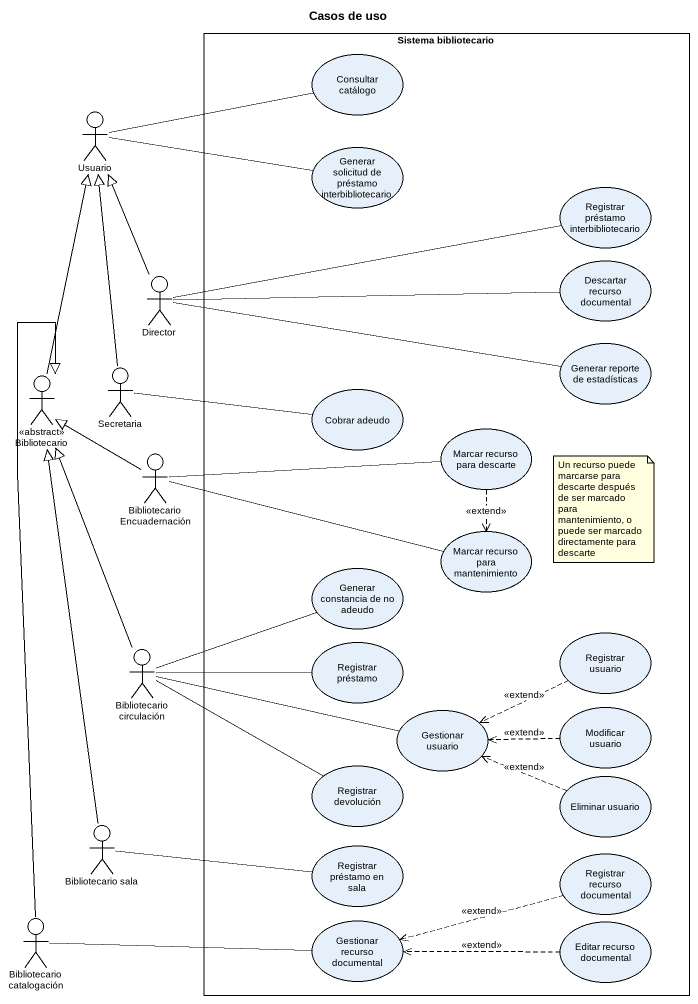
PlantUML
@startuml
title Casos de uso
rectangle "Sistema bibliotecario" as Sistema_bibliotecario {
  usecase "Consultar catálogo" as Consultar_catálogo
  usecase "Generar solicitud de préstamo interbibliotecario" as Generar_solicitud_de
  usecase "Registrar préstamo interbibliotecario" as Registrar_préstamo
  usecase "Descartar recurso documental" as Descartar_recurso_documental
  usecase "Generar reporte de estadísticas" as Generar_reporte_de
  usecase "Cobrar adeudo" as Cobrar_adeudo
  usecase "Marcar recurso para descarte" as Marcar_recurso_para_descarte
  usecase "Marcar recurso para mantenimiento" as Marcar_recurso_para
  usecase "Generar constancia de no adeudo" as Generar_constancia_de_no
  usecase "Registrar préstamo" as Registrar_préstamo_2
  usecase "Registrar usuario" as Registrar_usuario
  usecase "Gestionar usuario" as Gestionar_usuario
  usecase "Modificar usuario" as Modificar_usuario
  usecase "Registrar devolución" as Registrar_devolución
  usecase "Eliminar usuario" as Eliminar_usuario
  usecase "Registrar préstamo en sala" as Registrar_préstamo_en_sala
  usecase "Registrar recurso documental" as Registrar_recurso_documental
  usecase "Gestionar recurso documental" as Gestionar_recurso_documental
  usecase "Editar recurso documental" as Editar_recurso_documental
}
actor Usuario
actor Director
actor Bibliotecario <<abstract>>
actor Secretaria
actor "Bibliotecario Encuadernación" as Bibliotecario_Encuadernación
actor "Bibliotecario circulación" as Bibliotecario_circulación
actor "Bibliotecario sala" as Bibliotecario_sala
actor "Bibliotecario catalogación" as Bibliotecario_catalogación
Consultar_catálogo -left- Usuario
Generar_solicitud_de -left- Usuario
Registrar_préstamo -left- Director
Director -up-|> Usuario
Director -right- Descartar_recurso_documental
Director -right- Generar_reporte_de
Bibliotecario -up-|> Usuario
Secretaria -up-|> Usuario
Cobrar_adeudo -left- Secretaria
Marcar_recurso_para_descarte -left- Bibliotecario_Encuadernación
Marcar_recurso_para_descarte ..> Marcar_recurso_para : <<extend>>
Bibliotecario_Encuadernación -up-|> Bibliotecario
Bibliotecario_Encuadernación -right- Marcar_recurso_para
Generar_constancia_de_no -left- Bibliotecario_circulación
Bibliotecario_circulación -up-|> Bibliotecario
Bibliotecario_circulación -right- Gestionar_usuario
Registrar_préstamo_2 -left- Bibliotecario_circulación
Registrar_usuario .left.> Gestionar_usuario : <<extend>>
Modificar_usuario .left.> Gestionar_usuario : <<extend>>
Registrar_devolución -left- Bibliotecario_circulación
Eliminar_usuario .left.> Gestionar_usuario : <<extend>>
Bibliotecario_sala -up-|> Bibliotecario
Bibliotecario_sala -right- Registrar_préstamo_en_sala
Registrar_recurso_documental .left.> Gestionar_recurso_documental : <<extend>>
Bibliotecario_catalogación -up-|> Bibliotecario
Bibliotecario_catalogación -right- Gestionar_recurso_documental
Editar_recurso_documental .left.> Gestionar_recurso_documental : <<extend>>
note as N1
  Un recurso puede marcarse para descarte después de ser marcado para mantenimiento, o puede ser marcado directamente para descarte
end note
@enduml
